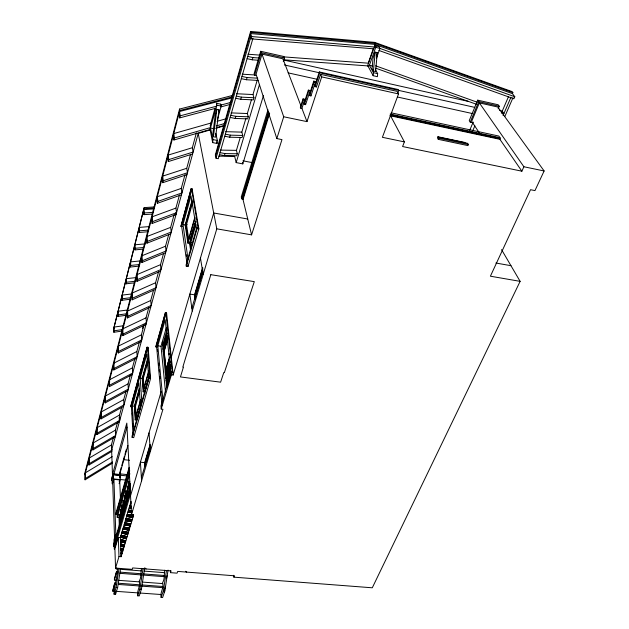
<?xml version="1.0" encoding="UTF-8"?>
<svg xmlns="http://www.w3.org/2000/svg" width="629" height="629" viewBox="0 0 629 629"><rect width="100%" height="100%" fill="white"/><g stroke="black" fill="none" stroke-linecap="round" stroke-linejoin="round"><path stroke-width="0.94" d="M375.411 69.536L377.652 73.624L377.408 76.667L373.146 75.7L367.698 65.565L373.587 48.803L250.979 38.849L249.98 35.869M373.146 75.7L373.39 72.657L369.412 65.298L375.71 47.387L374.695 45.626L373.768 49.133M377.298 52.632L375.568 71.525L373.445 71.038L372.069 68.506L373.013 58.3L375.183 52.144L377.298 52.632L376.362 55.266M373.445 71.038L375.183 52.144M173.258 135.581L173.926 139.992L210.094 129.511L209.929 128.772L212.665 142.61L217.029 143.467L217.367 140.456L215.778 133.34M212.665 142.61L213.011 139.599L210.503 128.041L213.923 128.725M129.299 528.038L129.031 530.239L122.883 529.036M129.558 525.836L129.826 523.635M130.093 521.441L130.352 519.24M130.62 517.054L130.879 514.86M131.147 512.666L131.406 510.481M129.936 525.899L130.203 523.698M130.462 521.496L130.73 519.295M130.997 517.101L131.257 514.899M131.524 512.706L131.783 510.52L128.45 510.198M130.58 523.76L130.313 525.962L124.102 524.885M130.84 521.551L131.107 519.35M131.375 517.148L131.634 514.947M131.225 521.614L131.485 519.405M131.752 517.195L132.019 514.994M131.87 519.46L131.603 521.669L125.336 520.718M132.129 517.242L132.397 515.041M132.515 517.297L132.782 515.08M133.167 515.127L132.9 517.345L126.578 516.527M120.446 540.091L120.524 539.47M120.784 537.339L121.035 535.271L127.121 536.6M120.611 541.695L120.87 539.556M121.13 537.418L121.389 535.287M120.626 544.557L120.697 543.928M120.957 541.789L121.216 539.643M121.483 537.504L121.743 535.365M122.002 533.227L122.254 531.159L128.395 532.37M120.784 546.176L121.051 544.022M121.311 541.876L121.57 539.729M121.829 537.591L122.089 535.444M122.348 533.306L122.608 531.167M120.799 549.062L120.878 548.425M121.138 546.271L121.397 544.124M121.656 541.97L121.916 539.824M122.183 537.669L122.443 535.531M122.702 533.384L122.962 531.238M123.221 529.099L123.473 527.023M120.965 550.697L121.224 548.535M121.483 546.373L121.751 544.219M122.01 542.064L122.27 539.91M122.529 537.756L122.797 535.609M123.056 533.463L123.315 531.316M123.575 529.17L123.834 527.023M120.972 553.606L121.051 552.97M121.311 550.8L121.578 548.637M121.837 546.475L122.097 544.313M122.364 542.159L122.624 539.996M122.883 537.842L123.15 535.688M123.41 533.534L123.669 531.387M123.929 529.241L124.188 527.094M124.448 524.948L124.699 522.864M121.138 555.258L121.405 553.08M121.664 550.91L121.932 548.747M122.191 546.577L122.451 544.415M122.718 542.253L122.977 540.091M123.237 537.929L123.504 535.774M123.764 533.612L124.023 531.458M124.283 529.311L124.542 527.157M124.809 525.011L125.069 522.864M121.759 553.198L121.491 555.376L121.035 555.218M122.018 551.02L122.285 548.85M122.545 546.68L122.812 544.51M123.072 542.34L123.331 540.177M123.598 538.015L123.858 535.853M124.117 533.691L124.377 531.536M124.644 529.382L124.904 527.228M125.163 525.073L125.423 522.919M125.682 520.773L125.934 518.689M122.372 551.13L122.639 548.952M122.899 546.782L123.166 544.612M123.426 542.434L123.693 540.272M123.952 538.102L124.212 535.932M124.479 533.769L124.739 531.607M124.998 529.445L125.265 527.291M125.525 525.136L125.784 522.982M126.044 520.828L126.303 518.673M122.993 549.062L122.734 551.24L120.862 550.658M123.26 546.884L123.52 544.706M123.787 542.528L124.047 540.358M124.314 538.188L124.573 536.018M124.833 533.848L125.1 531.686M125.36 529.516L125.619 527.354M125.886 525.199L126.146 523.037M126.405 520.883L126.665 518.728M126.924 516.574L127.176 514.483M123.614 546.986L123.882 544.808M124.149 542.623L124.408 540.453M124.668 538.275L124.935 536.097M125.195 533.927L125.462 531.757M125.721 529.587L125.981 527.424M126.248 525.262L126.508 523.1M126.767 520.938L127.027 518.776M127.286 516.621L127.553 514.467M124.243 544.903L123.976 547.088L120.682 546.145M124.503 542.725L124.77 540.539M125.029 538.361L125.297 536.183M125.556 534.005L125.824 531.835M126.083 529.657L126.343 527.487M126.61 525.325L126.869 523.155M127.129 520.993L127.396 518.831M127.656 516.668L127.915 514.506M128.174 512.352L128.426 510.253M124.864 542.819L125.132 540.633M125.391 538.448L125.658 536.27M125.918 534.084L126.185 531.906M126.445 529.736L126.712 527.558M126.972 525.388L127.231 523.218M127.498 521.048L127.758 518.878M128.017 516.716L128.285 514.553M128.544 512.391L128.803 510.229M125.493 540.72L125.234 542.913L120.509 541.663M125.761 538.534L126.02 536.348M126.287 534.163L126.547 531.985M126.814 529.807L127.074 527.629M127.341 525.451L127.601 523.273M127.86 521.103L128.127 518.933M128.387 516.763L128.646 514.593M128.914 512.431L129.173 510.261M129.432 508.098L129.684 506.007M126.122 538.621L126.39 536.435M126.649 534.249L126.916 532.063M127.176 529.877L127.443 527.692M127.703 525.514L127.97 523.336M128.23 521.158L128.497 518.98M128.756 516.81L129.016 514.64M129.275 512.47L129.543 510.3M129.802 508.13L130.061 505.968M126.751 536.521L126.492 538.715L120.446 537.252M127.019 534.328L127.286 532.134M127.545 529.948L127.813 527.762M128.072 525.577L128.34 523.391M128.599 521.213L128.866 519.035M129.126 516.857L129.385 514.679M129.653 512.509L129.912 510.339M130.172 508.169L130.431 505.999M130.698 503.829L130.95 501.73M127.388 534.406L127.656 532.213M127.915 530.019L128.182 527.833M128.442 525.64L128.709 523.454M128.969 521.268L129.236 519.082M129.495 516.904L129.755 514.726M130.022 512.549L130.282 510.371M130.549 508.201L130.808 506.023M128.025 532.291L127.758 534.485L121.664 533.156M128.285 530.09L128.552 527.896M128.811 525.702L129.079 523.517M129.346 521.323L129.605 519.137M129.865 516.952L130.132 514.766M130.392 512.588L130.659 510.41M130.918 508.232L131.178 506.054L129.7 505.944M128.662 530.168L128.921 527.967M129.189 525.773L129.448 523.572M129.716 521.378L129.983 519.192M130.242 516.999L130.51 514.813M130.769 512.627L131.029 510.441M213.428 136.752L216.84 109.422L219.002 109.863L215.598 137.185L213.428 136.752L212.838 134.04L215.165 115.406L216.84 109.422M168.061 570.118L164.853 590.906L162.612 597.55L161.11 597.448L163.351 590.796L166.473 570.574M120.579 568.577L117.639 587.525L115.587 594.271L114.046 594.161L116.098 587.415L119.038 568.459M144.694 567.908L141.399 589.224L139.245 595.922L137.727 595.812L139.874 589.114L143.027 568.758M144.175 207.617L113.535 329.297L144.175 207.617L153.963 206.972M122.576 331.011L113.873 332.261L114.101 327.072L123.724 325.728M125.706 315.365L117.922 316.411L118.142 311.229L127.829 309.971M130.376 299.223L122.057 300.253L122.254 295.095L132.011 293.916M134.645 282.838L126.264 283.789L126.453 278.647L135.722 277.625M138.993 266.138L130.549 267.011L130.722 261.876L140.998 260.854M143.42 249.115L134.928 249.902L135.086 244.783L145.425 243.863M147.941 231.755L139.386 232.455L139.528 227.36L148.994 226.613M152.729 214.033L143.939 214.654L144.371 212.956L144.057 209.583L153.83 208.922M179.548 109.069L84.876 472.977L84.884 474.84L179.792 110.484L179.548 109.069L232.706 95.411M112.135 463.321L85.08 479.801L85.41 472.804L112.206 456.662M112.025 451.252L88.948 465.02L89.263 458.03L111.27 445.049M115.233 436.903L92.888 449.947L93.186 442.965L115.414 430.15L117.654 421.925M119.188 417.326L119.376 421.768L96.905 434.576L97.188 427.61L119.534 415.022L121.562 407.568M123.598 406.334L101.002 418.906L101.269 411.948L123.732 399.604L125.918 391.592M127.899 390.601L105.185 402.914L105.428 395.979L128.017 383.887L130.486 374.813M132.287 374.554L109.446 386.607L109.666 379.688L132.381 367.863L134.921 358.53M136.76 358.192L113.802 369.962L113.998 363.059L136.831 351.525L139.402 342.082M141.203 339.802L141.328 341.5L118.244 352.971L118.417 346.099L141.376 334.848L144.088 324.878M145.849 322.787L145.983 324.47L122.773 335.634L122.93 328.778L146.007 317.842L148.782 307.667M150.74 307.086L127.404 317.928L127.844 316.261L127.538 311.096L150.732 300.489L153.562 290.103M155.591 289.34L132.137 299.836L132.577 298.138L132.239 293.043L155.56 282.775L158.539 271.846M160.544 271.225L136.965 281.367L137.421 279.622L137.043 274.606L160.489 264.683L163.579 253.338M165.6 252.724L141.902 262.49L142.366 260.713L141.95 255.759L165.513 246.222L168.706 234.531M170.773 233.823L146.942 243.195L147.422 241.379L146.966 236.512L170.656 227.36L174.154 214.497M175.79 212.673L176.049 214.513L152.1 223.476L152.588 221.62L152.092 216.832L175.9 208.097L179.485 194.951M181.443 194.786L157.376 203.309L157.871 201.406L157.329 196.712L181.262 188.409L184.989 174.736M186.962 174.618L162.762 182.685L163.273 180.743L162.691 176.136L186.742 168.289L190.556 154.309M192.6 153.995L168.281 161.582L168.8 159.593L168.171 155.088L192.348 147.721L196.39 132.868M173.926 139.992L174.461 137.955L173.785 133.552L211.423 122.914M216.038 108.196L179.705 117.89L180.248 115.807L179.524 111.522L231.818 97.943M142.484 328.629L143.255 325.806M113.503 437.155L111.467 444.648L112.512 476.31M111.64 450.042L198.229 133.403L209.952 129.999M150.441 377.203L148.853 376.999L132.082 436.062L132.161 437.462L133.702 437.635L150.551 378.564L148.137 347.31L147.115 347.169L130.761 406.043L130.793 406.704L131.791 406.821M192.254 189.793L192.301 188.747L191.192 188.543L180.916 226.409L182.001 226.589L181.592 226.031L191.703 189.691L192.254 189.793L198.85 228.87L188 266.492L186.278 266.209L186.09 264.919L196.885 227.313L198.638 227.619M130.793 406.704L147.115 347.169M180.916 226.409L191.192 188.543M133.049 435.213L131.398 406.381L147.571 348.277L148.082 348.348M112.457 474.683L126.814 423.105L131.492 514.648L133.647 514.844L121.098 556.704L118.991 556.531L115.547 568.073L132.192 569.355L132.633 567.932L171.096 570.896L170.498 572.657L177.079 573.161L177.677 571.407L234.42 575.787L233.894 577.163L372.289 587.793L520.128 281.352L501.541 249.619M112.992 473.771L111.467 480.021L112.992 473.771L120.65 474.557L119.887 478.009M215.079 108.109L210.212 125.58L210.636 127.545L174.461 137.955M217.351 119.769L221.204 106.081L220.74 104.162L216.431 103.266L216.604 106.183L180.248 115.807M133.812 430.189L132.397 405.964L138.86 382.786L140.613 408.63M141.84 401.939L140.173 378.068L146.864 354.072L148.735 377.51M188.071 259.297L182.976 224.584L190.996 195.839L196.578 229.616M113.401 474.848L112.041 479.723L112.174 483.835L113.542 478.944L113.401 474.848L120.1 475.532L120.273 479.628L119.117 483.685M113.951 473.873L127.019 427.075M210.094 129.511L216.879 105.185L216.431 103.266M140.707 406.082L136.729 420.078L135.219 419.897L134.386 406.208L139.316 388.604M144.843 393.903L144.701 392.009L143.168 391.82L142.193 378.328L147.618 358.962M190.681 250.79L189.557 243.392L187.882 243.116L185.162 224.962L192.167 199.943M120.446 498.553L119.691 479.927L113.92 479.345L112.748 483.528L114.604 539.556L115.351 536.993M136.241 417.821L135.479 417.735L134.763 406.051L139.599 388.824M148.774 370.725L143.428 389.626L142.594 378.123L147.595 360.283M194.55 218.263L188.15 240.765L185.689 224.419L192.16 201.319M136.178 416.846L135.51 406.145L139.842 390.727M144.127 388.761L143.357 378.218L147.839 362.265M192.733 202.389L186.506 224.561L188.842 239.94M218.522 111.577L219.002 109.863M220.74 104.162L220.457 105.169L230.906 102.401M119.707 472.866L121.279 467.3M121.806 465.436L124.432 456.151M124.959 454.295L126.272 449.649M135.479 417.735L140.644 399.486M172.833 372.03L171.096 371.802L171.41 374.798L173.164 375.026L166.536 312.637L165.451 312.471L155.882 346.296L155.945 346.956L157.006 347.098M119.691 474.455L127.891 445.497M135.219 419.897L140.503 401.231M143.168 391.82L148.696 372.297M155.945 346.956L165.451 312.471M162.007 405.139L156.597 346.603L165.938 313.643L166.481 313.722M119.746 477.749L120.218 476.082M120.65 474.557L120.453 475.249L126.287 475.846M169.413 353.75L168.887 354.795L168.855 353.86M119.219 481.594L119.691 479.927M144.701 392.009L148.664 378.076M162.966 400.626L157.808 345.84L165.215 319.776L170.962 373.689M137.083 419.268L140.707 406.491M145.071 391.152L148.829 377.919M132.161 437.462L148.963 378.359L148.853 376.999M187.882 243.116L195.116 217.689M190.367 239.169L191.169 236.362M191.703 234.491L194.911 223.248M190.54 239.02L193.763 227.737M194.298 225.858L195.1 223.036M189.557 243.392L195.737 221.754M191.043 248.95L190.013 242.267L195.91 221.628M378.917 50.446L513.901 98.792L514.797 96.732L512.431 93.65L512.871 92.62L512.085 91.598L374.672 42.387L250.633 31.45L215.33 154.97L216.038 158.28L218.279 158.712L252.96 38.259M165.521 392.244L161.024 346.28L166.426 327.379M195.949 224.592L190.854 242.409L191.593 247.181M215.574 156.118L250.963 32.433L250.633 31.45M216.038 158.28L250.601 37.724M166.779 330.673L162.581 345.313L163.43 345.195L166.866 333.221M250.979 38.849L251.639 36.553L250.641 33.581L374.829 44.368L512.431 93.65M167.039 333.079L163.587 345.101L163.792 347.106L166.984 335.996M186.278 266.209L197.097 228.571L196.885 227.313M162.982 349.339L166.937 335.572M129.149 467.355L116.066 512.816L116.121 514.286L117.12 514.38L129.716 470.767M166.889 336.806L163.697 347.876L163.43 345.195M116.121 514.286L129.228 468.802M167.416 336.657L163.178 351.359L164.043 351.249L167.511 339.228M167.684 339.086L164.2 351.155L166.095 369.86L169.398 358.601M129.755 481.311L119.227 517.518L117.23 517.337L129.865 473.676M123.009 502.988L123.819 500.212M124.353 498.357L125.163 495.573M219.442 154.663L224.388 155.622L224.978 153.594L237.282 153.767L236.425 150.362L240.16 137.767M229.734 137.216L230.34 135.149L242.731 135.463L242.118 137.515L229.734 137.216L224.75 136.226M235.199 118.441L235.812 116.334L248.282 116.79L247.661 118.889L235.199 118.441L230.167 117.419M240.765 99.296L241.387 97.141L253.943 97.747L253.314 99.885L240.765 99.296L235.694 98.226M241.332 78.649L246.45 79.749L247.087 77.556L257.78 78.2M247.087 58.662L252.245 59.81L252.897 57.569L259.746 58.065M129.016 493.891L128.756 481.13L129.315 492.609L113.574 546.381L113.527 544.824L129.244 491.084L130.297 491.186M130.101 491.957L130.643 490.101M165.262 372.171L169.626 357.272M169.571 358.491L166.001 370.654L164.043 351.249M169.578 360.331L165.474 374.31L166.363 374.216L170.223 361.093M129.999 495.738L114.297 549.196L114.195 546.066L129.841 492.664L129.999 495.738L130.533 495.786L161.276 391.238M283.294 61.65L284.434 57.954L283.876 56.516L260.681 51.295L254.124 73.624L254.588 75.095L256.514 75.519M130.966 501.667L120.351 537.583L118.283 537.41L114.91 548.889L115.547 568.073M171.237 357.374L213.711 212.979L247.74 219.01M170.129 361.903L166.528 374.137L166.748 376.291L170.082 364.985M254.588 75.095L261.177 52.726L260.681 51.295M165.907 378.619L170.034 364.6M170.255 364.883L166.654 377.093L166.363 374.216M300.898 105.735L282.932 58.811L262.01 54.118L256.074 74.246L276.823 138.577L281.965 139.614L251.584 234.861L216.793 228.838L198.229 133.403M170.545 365.819L166.127 380.789L167.015 380.71L170.632 368.476M170.868 368.185L167.188 380.631L167.408 382.817L170.836 371.244M166.559 385.168L170.726 371.102M170.742 372.053L167.314 383.627L167.015 380.71M242.731 135.463L241.835 132.121L245.915 118.362M248.282 116.79L247.346 113.527L251.506 99.492M253.943 97.747L252.968 94.554L257.261 80.087M171.096 371.802L160.961 405.972L161.236 409.023L162.95 409.235L131.492 514.648M171.52 371.409L166.779 387.378L162.243 341.995M144.984 466.521L144.717 462.653L150.142 444.381M195.257 299.498L194.565 294.812L202.507 268.064M145.197 465.397L145.008 462.622L149.93 446.047M195.36 297.234L194.959 294.529L202.876 267.883M161.236 409.023L171.41 374.798M237.282 153.767L236.685 155.78L224.388 155.622M150.473 446.103L145.543 462.677L145.008 462.622M195.816 296.424L195.548 294.616L202.923 269.817M141.391 477.655L150.166 448.178M191.853 308.155L202.695 271.736M145.983 462.622L150.708 446.755M196.138 294.183L202.86 271.626M263.441 95.6L242.818 163.886L236.182 162.604L259.4 84.766M173.164 375.026L216.793 228.838M117.505 571.942L116.475 571.863L114.392 578.829L114.431 580.032L116.365 580.174M114.431 580.032L116.475 571.863M117.379 568.349C117.631 577.131 114.171 585.426 114.046 594.161M115.775 583.052L114.753 582.973L112.709 591.111L137.9 592.888M112.709 591.111L114.753 582.973M268.001 109.784L241.277 196.932L241.709 198.748L243.03 199.574L251.584 234.861M241.709 198.748L268.536 111.443M242.299 198.858L268.858 112.512M242.448 199.464L269.031 113.063M243.03 199.574L269.644 113.189M276.823 138.577L283.71 116.774L262.01 54.118M141.509 568.364C140.503 572.594 141.714 577.107 139.237 581.157C140.81 586.307 136.603 590.717 137.727 595.812M305.914 99.492L303.052 98.879L300.34 107.276L300.662 108.141L301.92 108.4L306.983 121.617L283.71 116.774M300.662 108.141L303.382 99.736L303.052 98.879M301.92 108.4L304.255 101.206M311.206 90.749L308.336 90.128L303.996 103.51L304.334 104.375L305.6 104.642L309.562 92.479M304.334 104.375L308.682 90.977L308.336 90.128M316.623 81.778L313.761 81.149L309.326 94.767L309.672 95.624L310.954 95.899L315.003 83.523M309.672 95.624L314.123 81.998L313.761 81.149M397.787 93.092L398.786 90.403L398.306 89.554L319.32 71.942L314.791 85.796L315.153 86.653L316.45 86.936L320.586 74.348L397.08 91.354L398.534 93.925L382.393 137.311L404.384 141.887L402.591 146.541L521.881 171.19L523.894 166.756L479.353 102.897L471.679 121.334L479.219 132.711M315.153 86.653L319.697 72.783L319.32 71.942M306.983 121.617L321.702 76.887L320.586 74.348M164.806 570.165C163.768 574.371 165.168 578.869 162.526 582.871C164.326 588.013 159.79 592.361 161.11 597.448M166.512 578.601L166.992 575.692M163.957 592.109L165.301 586.653M373.445 48.331L368.24 63.167L283.192 56.846M512.871 92.62L375.198 43.315L374.829 44.368L376.04 46.475M376.464 58.214L379.947 48.378L378.925 46.617L374.695 45.626M438.051 137.075L437.603 138.199L438.279 139.347L467.96 145.606L468.424 144.505L467.701 143.349L438.051 137.075L438.728 138.231L468.424 144.505M438.279 139.347L438.728 138.231M498.129 108.888L499.261 106.238L498.192 104.768L477.726 100.16L469.242 120.619L470.233 122.12L473.008 122.726M470.233 122.12L478.748 101.623L477.726 100.16M469.761 130.25L473.165 122.097M472.599 131.186L474.864 125.784M501.25 112.921L503.931 113.519L502.233 111.184L508.507 96.599M503.058 115.539L510.984 97.165M504.843 116.514L513.012 97.629M521.881 171.19L499.913 139.331L500 137.712L498.86 136.068L391.214 112.843M479.353 102.897L497.798 107.032L544.124 170.962L534.964 190.595L530.53 189.699L490.4 276.202L520.128 281.352M368.185 66.477L369.412 65.298L372.777 66.069M85.442 478.441L112.505 461.977M89.31 463.628L112.402 449.877M93.257 448.524L115.618 435.504L115.414 430.15M97.283 433.129L119.762 420.345L119.534 415.022M101.387 417.428L123.992 404.879L123.732 399.604M105.578 401.412L128.3 389.123L128.017 383.887M109.847 385.074L132.695 373.052L132.381 367.863M114.211 368.397L137.177 356.651L136.831 351.525M118.661 351.375L141.753 339.927L141.376 334.848M123.205 333.999L146.423 322.866L146.007 317.842M127.844 316.261L151.18 305.45L150.732 300.489M132.577 298.138L156.047 287.673L155.56 282.775M137.421 279.622L161.008 269.519L160.489 264.683M142.366 260.713L166.08 250.979L165.513 246.222M147.422 241.379L171.253 232.046L170.656 227.36M152.588 221.62L176.545 212.696L175.9 208.097M157.871 201.406L181.954 192.922L181.262 188.409M163.273 180.743L187.481 172.716L186.742 168.289M168.8 159.593L193.127 152.053L192.348 147.721M216.746 127.585L224.246 125.407M215.676 128.34L224.152 125.879M216.352 125.902L224.797 123.473M217.068 121.318L226.479 118.661M220.834 106.914L230.245 104.406M179.792 110.484L232.093 96.96M114.25 330.768L121.995 329.667M118.315 314.893L127.074 313.729M122.451 298.712L130.777 297.69M126.665 282.217L135.054 281.273M130.966 265.407L139.41 264.542M135.345 248.266L143.844 247.488M139.811 230.788L148.373 230.096M144.371 212.956L153.169 212.343M144.277 208.734L154.05 208.081M218.813 156.157L234.648 156.362L236.182 162.604M220.402 150.095L236.425 150.362M225.701 131.681L241.835 132.121M231.11 112.898L247.346 113.527M236.622 93.737L252.968 94.554M246.45 79.749L258.102 80.441M242.251 74.183L254.831 74.961M130.337 503.805L131.068 503.853M139.842 593.021L161.158 594.523M252.245 59.81L258.118 60.227M116.098 587.415L117.639 587.525M139.874 589.114L141.399 589.224M163.351 590.796L164.853 590.906M283.27 59.771L367.879 65.911M118.299 580.323L139.607 581.888M142.508 582.1L162.848 583.594M118.276 583.232L139.441 584.773M141.902 584.954L162.801 586.472M114.793 584.192L115.815 584.27M118.315 584.451L139.504 585.984M141.022 586.094L162.895 587.675M247.991 54.228L259.722 55.1M116.522 573.066L117.544 573.145M120.045 573.334L141.218 574.93M142.736 575.048L164.594 576.699M118.079 569.119L116.145 568.97L116.106 567.775M120.021 569.269L141.305 570.896M144.206 571.116L164.531 572.673M119.997 572.131L141.148 573.734M143.616 573.923L164.491 575.504M251.639 36.553L374.514 47.01M129.071 508.075L131.673 508.295M250.963 32.433L375.198 43.315M129.315 492.609L130.376 492.711M120.241 479.518L126.059 480.1M113.542 478.944L120.273 479.628M119.439 473.802L127.207 474.596M113.016 474.455L120.682 475.233M123.724 459.665L129.566 460.286M144.717 462.653L140.409 462.197L141.588 480.808M127.821 512.313L131.901 512.753M127.2 514.42L133.552 515.175M134.763 406.051L135.51 406.145M132.397 405.964L134.386 406.208M131.398 406.381L131.893 406.444M148.963 378.359L150.551 378.564M142.594 378.123L143.357 378.218M140.173 378.068L142.193 378.328M156.597 346.603L157.132 346.673M147.17 347.798L148.192 347.939M157.808 345.84L161.024 346.28M125.957 518.626L132.247 519.507M165.521 313.124L166.606 313.281M194.959 294.529L195.548 294.616M194.565 294.812L189.848 294.089L192.262 311.025M124.723 522.809L130.958 523.823M190.013 242.267L191.696 242.55M197.097 228.571L198.85 228.87M185.689 224.419L187.324 224.702M182.976 224.584L185.162 224.962M495.896 263.024L510.96 265.697M191.287 189.101L192.395 189.305M123.488 526.96L129.668 528.108M220.024 152.627L224.978 153.594M242.951 160.827L252.567 162.683M213.011 139.599L217.367 140.456M225.347 134.15L230.34 135.149M230.78 115.304L235.812 116.334M523.894 166.756L544.124 170.962M216.879 105.185L221.204 106.081M437.737 136.721L465.02 142.5M236.315 96.072L241.387 97.141M390.169 114.061L500 137.712M390.357 114.706L499.764 138.246M390.648 115.256L500.141 138.797M389.854 115.689L499.913 139.331M303.382 99.736L305.301 100.145M241.968 76.447L247.087 77.556M308.682 90.977L310.592 91.386M314.123 81.998L316.025 82.415M321.702 76.887L398.534 93.925M288.082 72.862L317.81 79.427M397.394 97L472.19 113.511M283.254 59.912L468.574 101.45M247.732 56.413L252.897 57.569M284.355 64.96L318.801 72.634M319.697 72.783L474.738 107.37M261.177 52.726L284.434 57.954M478.748 101.623L499.261 106.238M373.39 72.657L377.652 73.624M375.71 47.387L379.947 48.378M120.422 539.446L125.863 540.814M120.595 543.904L124.605 545.005M120.776 548.402L123.355 549.172M120.949 552.938L122.112 553.308M379.664 48.331L514.797 96.732M375.631 65.817L477.285 102.244M499.465 110.193L502.233 111.184M375.757 68.184L476.523 104.296M185.649 571.274L186.671 572.099M145.087 568.129L146.101 568.97M390.397 115.484L404.384 141.887M316.088 86.079L316.45 86.936M310.608 95.042L310.954 95.899M305.262 103.777L305.6 104.642M242.401 162.258L242.818 163.886M216.628 141.659L217.029 143.467M178.982 113.59L179.705 117.89M191.703 189.691L198.056 227.517M200.454 258.055L203.159 274.535M233.618 575.291L233.894 577.163M186.286 254.714L186.569 256.624M187.812 265.202L188 266.492M181.923 226.015L182.001 226.589M181.592 226.031L187.104 264.156M167.66 157.069L168.281 161.582M162.188 178.07L162.762 182.685M156.841 198.599L157.376 203.309M165.938 313.643L172.26 371.951M151.613 218.68L152.1 223.476M157.399 349.582L157.58 351.517M158.665 363.145L158.846 365.079M159.294 369.923L159.475 371.865M159.923 376.708L160.104 378.642M146.494 238.32L146.942 243.195M143.624 211.281L143.939 214.654M170.341 570.802L170.498 572.657M139.103 229.019L139.386 232.455M141.486 257.528L141.902 262.49M147.571 348.277L149.914 377.133M149.018 432.917L150.402 451.292M134.669 246.419L134.928 249.902M136.587 276.335L136.965 281.367M130.313 263.48L130.549 267.011M131.799 294.742L132.137 299.836M126.052 280.212L126.264 283.789M127.105 312.762L127.404 317.928M132.279 413.167L132.397 415.093M132.892 423.742L133.057 426.627M121.861 296.636L122.057 300.253M122.506 330.406L122.773 335.634M130.14 483.214L130.533 490.966M127.923 497.61L127.357 485.942L127.553 497.751M117.757 312.747L117.922 316.411M126.515 502.422L125.973 490.73L126.146 502.547M118 347.688L118.244 352.971M125.069 506.219L124.589 495.487L124.794 508.295M123.638 509.993L123.221 500.22L123.41 513.036M122.34 516.661L121.853 504.914L122.026 517.746M113.723 328.558L113.873 332.261M120.965 511.298L121.279 519.137M120.972 521.355L120.501 509.584L120.619 521.449M113.59 364.623L113.802 369.962M120.351 537.583L121.098 556.704M119.604 526.009L119.156 514.231L119.235 525.585M118.283 537.41L118.991 556.531M117.12 514.38L117.23 517.337M113.92 479.345L115.854 535.287M115.571 538.597L115.445 534.886L113.991 539.863L114.14 544.51M109.273 381.213L109.446 386.607M115.524 592.432L115.587 594.271M105.035 397.481L105.185 402.914M100.884 413.418L101.002 418.906M96.811 429.049L96.905 434.576M92.817 444.381L92.888 449.947M88.901 459.414L88.948 465.02M85.057 474.164L85.08 479.801M210.817 274.676L182.827 367.084L183.409 367.163L180.444 376.928L220.614 382.18L223.782 372.557L224.356 372.627L254.305 281.635L210.817 274.676"/></g></svg>
